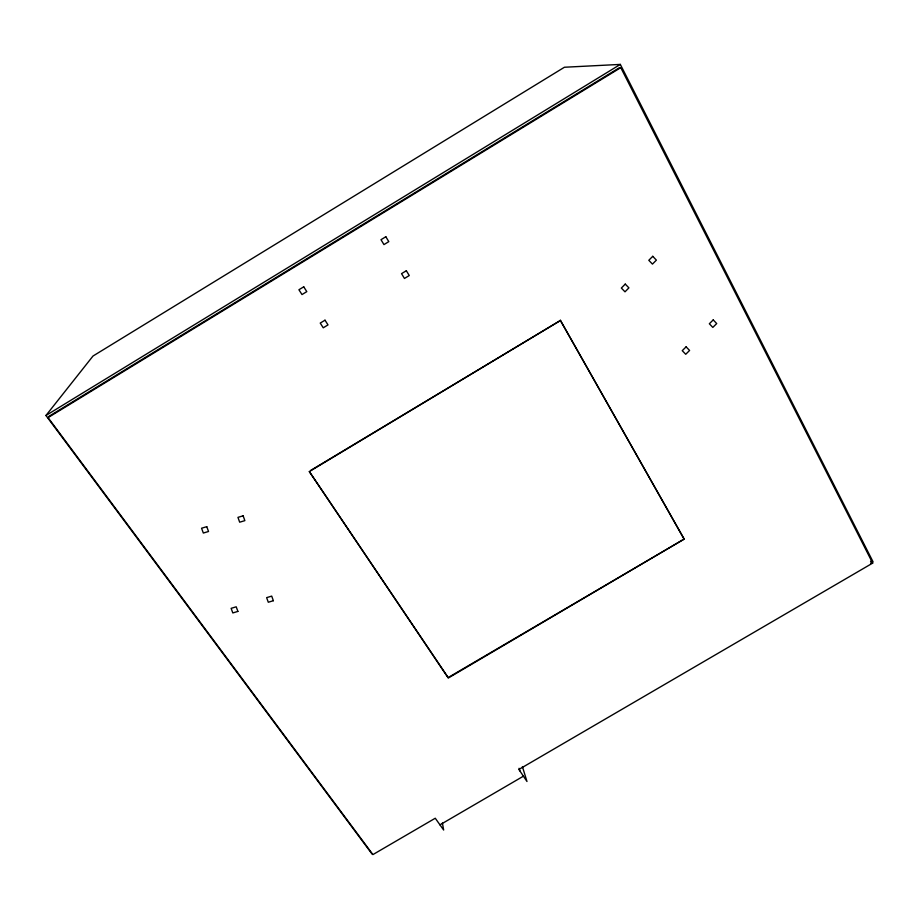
<?xml version="1.0" encoding="UTF-8"?>
<svg xmlns="http://www.w3.org/2000/svg" width="919" height="919" viewBox="0 0 919 919"><rect width="100%" height="100%" fill="white"/><g stroke="black" fill="none" stroke-linecap="round" stroke-linejoin="round"><path stroke-width="1.38" d="M309.324 471.573L448.173 677.567L684.173 539.074L448.277 678.027L309.324 471.573L560.475 320.455L684.173 539.074M442.418 823.033L443.647 830.029L435.261 818.232L372.919 854.59L48.064 417.617L49.201 416.169L619.406 67.707L620.773 67.65L872.671 563.106L518.902 769.444L526.978 781.495L522.394 766.595M372.057 854.038L45.95 415.491L93.003 356.032L564.415 67.248L620.325 64.41L873.05 561.808L870.58 563.255M45.95 415.491L620.325 64.41M48.064 417.617L620.773 67.65M310.565 470.505L560.475 320.455M439.96 824.837L523.416 776.187M870.546 561.268L872.671 563.106M560.268 320.249L683.885 538.718M519.074 768.284L519.855 770.869M625.253 284.097L621.347 288.049L625 291.817L628.906 287.865L625.253 284.097M652.754 256.309L648.803 260.295L652.444 264.109L656.384 260.134L652.754 256.309M686.102 346.842L682.243 350.679L685.735 354.274L689.595 350.449L686.102 346.842M713.224 319.904L709.342 323.764L712.822 327.405L716.705 323.557L713.224 319.904M303.729 286.82L298.916 289.749L301.995 294.562L306.797 291.633L303.729 286.82M385.831 236.746L380.994 239.698L383.958 244.592L388.794 241.64L385.831 236.746M325.004 320.191L320.237 323.086L323.247 327.796L328.003 324.901L325.004 320.191M406.347 270.737L401.546 273.655L404.452 278.457L409.254 275.539L406.347 270.737M237.895 611.411L232.817 612.939L231.128 608.344L236.206 606.804L237.895 611.411M273.345 600.716L268.291 602.244L266.636 597.637L271.714 596.109L273.345 600.716M206.764 526.679L201.56 528.23L203.34 533.043L208.533 531.492L206.764 526.679M243.144 515.812L237.952 517.363L239.675 522.187L244.856 520.648L243.144 515.812"/></g></svg>
